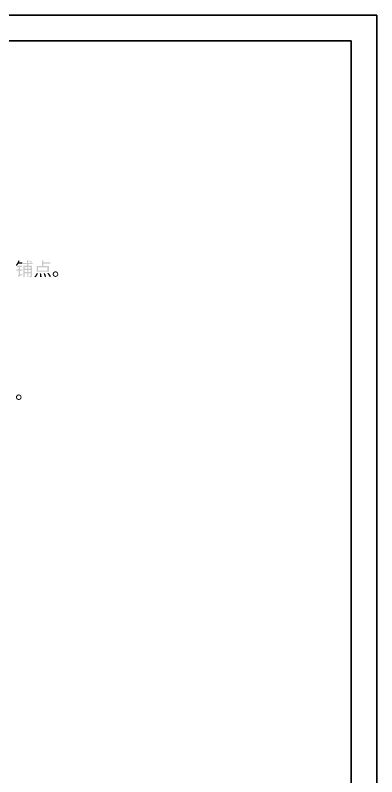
# Model space of a CAD drawing. Header units: millimetres. Extents: x -4600 to 229000, y -4300 to 19460.
# Drawn here: x 143358 to 149000, y 7580 to 19460 of the extents above; entities that cross this region are included whole.
import ezdxf

# ---------------------------------------------------------------- set-up
doc = ezdxf.new("R2010")
doc.units = ezdxf.units.MM
doc.header["$LTSCALE"] = 100
doc.layers.add('A-SHEET', color=7, linetype='Continuous', lineweight=35)
doc.layers.add('R2-LEGEND', color=7, linetype='Continuous', lineweight=18)

# ---------------------------------------------------------------- blocks, each defined once
blk = doc.blocks.new('A04_SHEET')
at = {"layer": 'R2-LEGEND'}
h = blk.add_hatch(color=256, dxfattribs=at)
edge = h.paths.add_edge_path()
edge.add_spline(control_points=[(23408, 15635), (23399, 15608), (23384, 15582), (23367, 15565)], knot_values=[0, 0, 0, 0, 1, 1, 1, 1], degree=3, periodic=0)
edge.add_spline(control_points=[(23367, 15565), (23370, 15561), (23376, 15551), (23378, 15547)], knot_values=[0, 0, 0, 0, 1, 1, 1, 1], degree=3, periodic=0)
edge.add_spline(control_points=[(23378, 15547), (23388, 15557), (23397, 15570), (23405, 15584)], knot_values=[0, 0, 0, 0, 1, 1, 1, 1], degree=3, periodic=0)
edge.add_line((23405, 15584), (23468, 15584))
edge.add_line((23468, 15584), (23468, 15603))
edge.add_line((23468, 15603), (23416, 15603))
edge.add_spline(control_points=[(23416, 15603), (23420, 15612), (23423, 15621), (23427, 15630)], knot_values=[0, 0, 0, 0, 1, 1, 1, 1], degree=3, periodic=0)
edge.add_line((23427, 15630), (23408, 15635))
h = blk.add_hatch(color=256, dxfattribs=at)
edge = h.paths.add_edge_path()
edge.add_line((23544, 15636), (23544, 15596))
edge.add_line((23544, 15596), (23478, 15596))
edge.add_line((23478, 15596), (23478, 15578))
edge.add_line((23478, 15578), (23544, 15578))
edge.add_line((23544, 15578), (23544, 15553))
edge.add_line((23544, 15553), (23486, 15553))
edge.add_line((23486, 15553), (23486, 15372))
edge.add_line((23486, 15372), (23505, 15372))
edge.add_line((23505, 15372), (23505, 15435))
edge.add_line((23505, 15435), (23545, 15435))
edge.add_line((23545, 15435), (23545, 15374))
edge.add_line((23545, 15374), (23563, 15374))
edge.add_line((23563, 15374), (23563, 15435))
edge.add_line((23563, 15435), (23601, 15435))
edge.add_line((23601, 15435), (23601, 15396))
edge.add_spline(control_points=[(23601, 15396), (23601, 15393), (23600, 15392), (23598, 15392)], knot_values=[0, 0, 0, 0, 1, 1, 1, 1], degree=3, periodic=0)
edge.add_spline(control_points=[(23598, 15392), (23595, 15392), (23587, 15392), (23577, 15392)], knot_values=[0, 0, 0, 0, 1, 1, 1, 1], degree=3, periodic=0)
edge.add_spline(control_points=[(23577, 15392), (23580, 15387), (23583, 15378), (23584, 15373)], knot_values=[0, 0, 0, 0, 1, 1, 1, 1], degree=3, periodic=0)
edge.add_spline(control_points=[(23584, 15373), (23597, 15373), (23606, 15374), (23613, 15377)], knot_values=[0, 0, 0, 0, 1, 1, 1, 1], degree=3, periodic=0)
edge.add_spline(control_points=[(23613, 15377), (23619, 15380), (23621, 15386), (23621, 15396)], knot_values=[0, 0, 0, 0, 1, 1, 1, 1], degree=3, periodic=0)
edge.add_line((23621, 15396), (23621, 15553))
edge.add_line((23621, 15553), (23564, 15553))
edge.add_line((23564, 15553), (23564, 15578))
edge.add_line((23564, 15578), (23628, 15578))
edge.add_line((23628, 15578), (23628, 15596))
edge.add_line((23628, 15596), (23564, 15596))
edge.add_line((23564, 15596), (23564, 15636))
edge.add_line((23564, 15636), (23544, 15636))
edge = h.paths.add_edge_path(flags=0)
edge.add_spline(control_points=[(23575, 15624), (23586, 15616), (23601, 15605), (23608, 15598)], knot_values=[0, 0, 0, 0, 1, 1, 1, 1], degree=3, periodic=0)
edge.add_line((23608, 15598), (23621, 15610))
edge.add_spline(control_points=[(23621, 15610), (23614, 15616), (23598, 15627), (23587, 15635)], knot_values=[0, 0, 0, 0, 1, 1, 1, 1], degree=3, periodic=0)
edge.add_line((23587, 15635), (23575, 15624))
h.paths.add_polyline_path([(23505, 15486), (23545, 15486), (23545, 15454), (23505, 15454), (23505, 15486)], flags=0)
h.paths.add_polyline_path([(23601, 15486), (23601, 15454), (23563, 15454), (23563, 15486), (23601, 15486)], flags=0)
h.paths.add_polyline_path([(23505, 15504), (23505, 15534), (23545, 15534), (23545, 15504), (23505, 15504)], flags=0)
h.paths.add_polyline_path([(23601, 15504), (23563, 15504), (23563, 15534), (23601, 15534), (23601, 15504)], flags=0)
h = blk.add_hatch(color=256, dxfattribs=at)
h.paths.add_polyline_path([(23691, 15549), (23691, 15457), (23883, 15457), (23883, 15549), (23795, 15549), (23795, 15585), (23904, 15585), (23904, 15605), (23795, 15605), (23795, 15636), (23774, 15636), (23774, 15549), (23691, 15549)])
h.paths.add_polyline_path([(23711, 15528), (23861, 15528), (23861, 15477), (23711, 15477), (23711, 15528)], flags=0)
h = blk.add_hatch(color=256, dxfattribs=at)
edge = h.paths.add_edge_path()
edge.add_line((23374, 15494), (23374, 15474))
edge.add_line((23374, 15474), (23414, 15474))
edge.add_line((23414, 15474), (23414, 15417))
edge.add_spline(control_points=[(23414, 15417), (23414, 15404), (23405, 15396), (23400, 15392)], knot_values=[0, 0, 0, 0, 1, 1, 1, 1], degree=3, periodic=0)
edge.add_spline(control_points=[(23400, 15392), (23404, 15388), (23409, 15379), (23410, 15374)], knot_values=[0, 0, 0, 0, 1, 1, 1, 1], degree=3, periodic=0)
edge.add_spline(control_points=[(23410, 15374), (23415, 15379), (23422, 15384), (23473, 15415)], knot_values=[0, 0, 0, 0, 1, 1, 1, 1], degree=3, periodic=0)
edge.add_spline(control_points=[(23473, 15415), (23471, 15419), (23469, 15427), (23468, 15432)], knot_values=[0, 0, 0, 0, 1, 1, 1, 1], degree=3, periodic=0)
edge.add_line((23468, 15432), (23434, 15413))
edge.add_line((23434, 15413), (23434, 15474))
edge.add_line((23434, 15474), (23471, 15474))
edge.add_line((23471, 15474), (23471, 15494))
edge.add_line((23471, 15494), (23434, 15494))
edge.add_line((23434, 15494), (23434, 15532))
edge.add_line((23434, 15532), (23463, 15532))
edge.add_line((23463, 15532), (23463, 15552))
edge.add_line((23463, 15552), (23388, 15552))
edge.add_line((23388, 15552), (23388, 15532))
edge.add_line((23388, 15532), (23414, 15532))
edge.add_line((23414, 15532), (23414, 15494))
edge.add_line((23414, 15494), (23374, 15494))
h = blk.add_hatch(color=256, dxfattribs=at)
edge = h.paths.add_edge_path()
edge.add_spline(control_points=[(23985, 15465), (23962, 15465), (23942, 15445), (23942, 15421), (23942, 15397), (23962, 15378), (23985, 15378), (24010, 15378), (24029, 15397), (24029, 15421), (24029, 15445), (24010, 15465), (23985, 15465)], knot_values=[0, 0, 0, 0, 1, 1, 1, 2, 2, 2, 3, 3, 3, 4, 4, 4, 4], degree=3, periodic=0)
edge = h.paths.add_edge_path(flags=0)
edge.add_spline(control_points=[(23985, 15392), (23970, 15392), (23957, 15405), (23957, 15421), (23957, 15437), (23970, 15450), (23985, 15450), (24002, 15450), (24015, 15437), (24015, 15421), (24015, 15405), (24002, 15392), (23985, 15392)], knot_values=[0, 0, 0, 0, 1, 1, 1, 2, 2, 2, 3, 3, 3, 4, 4, 4, 4], degree=3, periodic=0)
h = blk.add_hatch(color=256, dxfattribs=at)
edge = h.paths.add_edge_path()
edge.add_spline(control_points=[(23694, 15439), (23685, 15418), (23671, 15395), (23655, 15382)], knot_values=[0, 0, 0, 0, 1, 1, 1, 1], degree=3, periodic=0)
edge.add_line((23655, 15382), (23675, 15372))
edge.add_spline(control_points=[(23675, 15372), (23691, 15388), (23705, 15412), (23714, 15434)], knot_values=[0, 0, 0, 0, 1, 1, 1, 1], degree=3, periodic=0)
edge.add_line((23714, 15434), (23694, 15439))
h = blk.add_hatch(color=256, dxfattribs=at)
edge = h.paths.add_edge_path()
edge.add_spline(control_points=[(23741, 15432), (23745, 15413), (23747, 15389), (23747, 15375)], knot_values=[0, 0, 0, 0, 1, 1, 1, 1], degree=3, periodic=0)
edge.add_line((23747, 15375), (23769, 15378))
edge.add_spline(control_points=[(23769, 15378), (23768, 15391), (23765, 15415), (23761, 15433)], knot_values=[0, 0, 0, 0, 1, 1, 1, 1], degree=3, periodic=0)
edge.add_line((23761, 15433), (23741, 15432))
h = blk.add_hatch(color=256, dxfattribs=at)
edge = h.paths.add_edge_path()
edge.add_spline(control_points=[(23800, 15431), (23808, 15414), (23817, 15390), (23820, 15375)], knot_values=[0, 0, 0, 0, 1, 1, 1, 1], degree=3, periodic=0)
edge.add_line((23820, 15375), (23841, 15381))
edge.add_spline(control_points=[(23841, 15381), (23838, 15395), (23828, 15418), (23820, 15436)], knot_values=[0, 0, 0, 0, 1, 1, 1, 1], degree=3, periodic=0)
edge.add_line((23820, 15436), (23800, 15431))
h = blk.add_hatch(color=256, dxfattribs=at)
edge = h.paths.add_edge_path()
edge.add_spline(control_points=[(23859, 15434), (23873, 15416), (23889, 15390), (23895, 15374)], knot_values=[0, 0, 0, 0, 1, 1, 1, 1], degree=3, periodic=0)
edge.add_line((23895, 15374), (23916, 15383))
edge.add_spline(control_points=[(23916, 15383), (23909, 15399), (23892, 15423), (23878, 15441)], knot_values=[0, 0, 0, 0, 1, 1, 1, 1], degree=3, periodic=0)
edge.add_line((23878, 15441), (23859, 15434))
h = blk.add_hatch(color=256, dxfattribs=at)
edge = h.paths.add_edge_path()
edge.add_spline(control_points=[(23412, 13545), (23389, 13545), (23369, 13525), (23369, 13501), (23369, 13477), (23389, 13458), (23412, 13458), (23437, 13458), (23456, 13477), (23456, 13501), (23456, 13525), (23437, 13545), (23412, 13545)], knot_values=[0, 0, 0, 0, 1, 1, 1, 2, 2, 2, 3, 3, 3, 4, 4, 4, 4], degree=3, periodic=0)
edge = h.paths.add_edge_path(flags=0)
edge.add_spline(control_points=[(23412, 13472), (23397, 13472), (23384, 13485), (23384, 13501), (23384, 13517), (23397, 13530), (23412, 13530), (23429, 13530), (23442, 13517), (23442, 13501), (23442, 13485), (23429, 13472), (23412, 13472)], knot_values=[0, 0, 0, 0, 1, 1, 1, 2, 2, 2, 3, 3, 3, 4, 4, 4, 4], degree=3, periodic=0)
at = {"layer": 'A-SHEET'}
for points in [[(-4600, -4300), (29000, -4300), (29000, 19460), (-4600, 19460)], [(-4200, -3900), (28600, -3900), (28600, 19060), (-4200, 19060)]]:
    blk.add_lwpolyline(points, close=True, dxfattribs=at)

msp = doc.modelspace()

# ---------------------------------------------------------------- block references
msp.add_blockref('A04_SHEET', (120000, 0))

doc.saveas('drawing.dxf')
